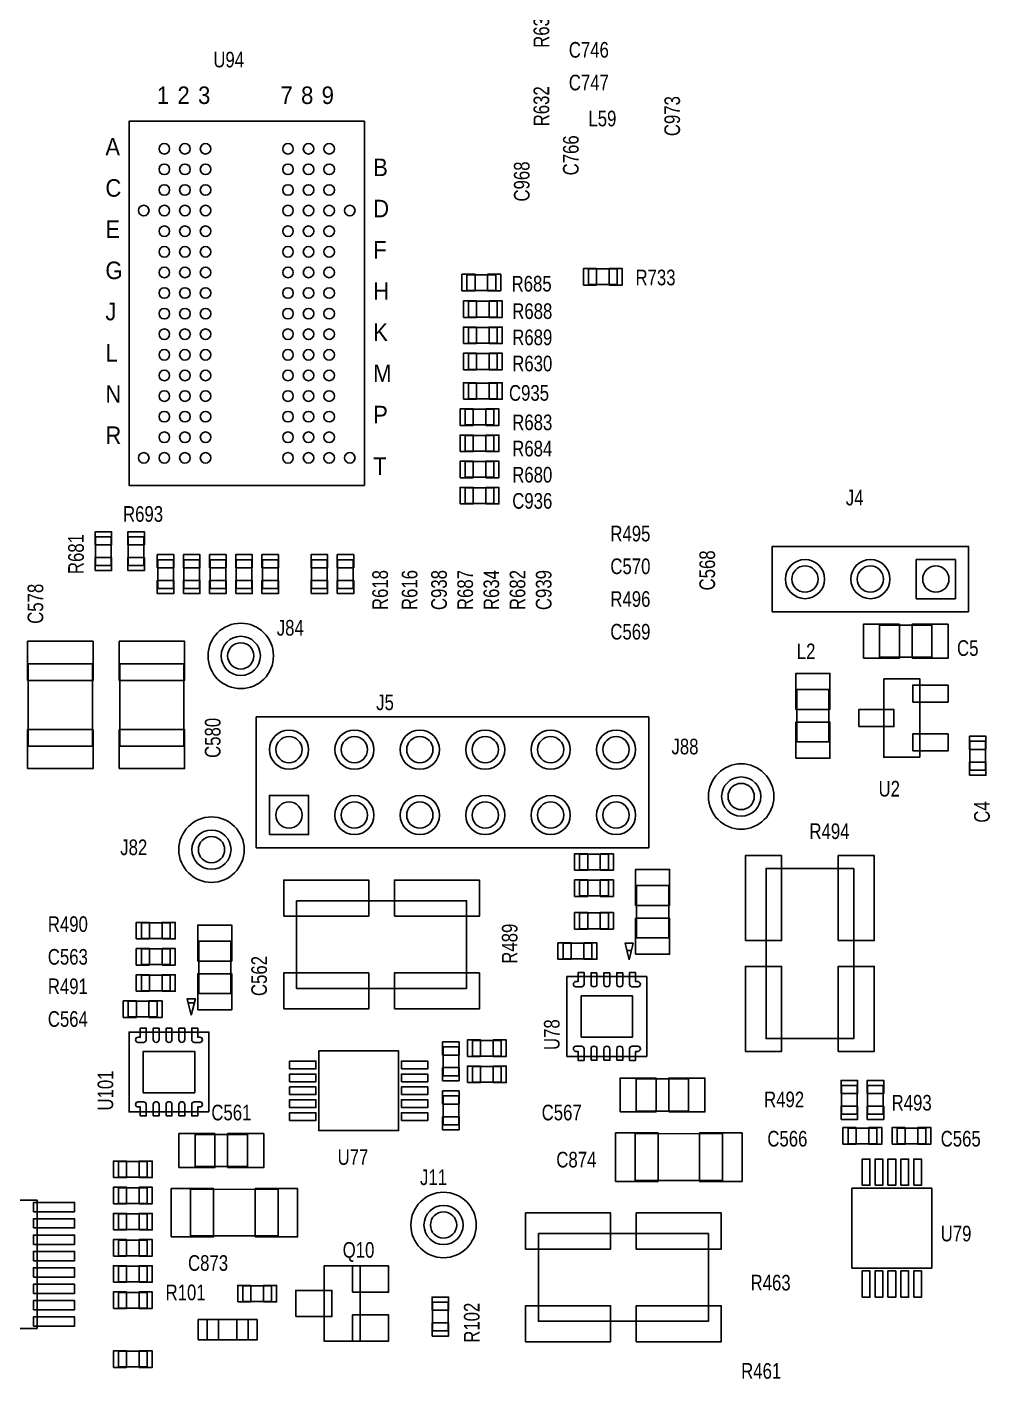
# Model space of a CAD drawing. Extents: x -13164 to 30582, y -10288 to 18382.
# Drawn here: x -2535 to -327, y 1319 to 4419 of the extents above; entities that cross this region are included whole.
import ezdxf
from ezdxf.enums import TextEntityAlignment as Align

# ---------------------------------------------------------------- set-up
doc = ezdxf.new("R2010")
doc.units = 0
doc.layers.add('DF_ASSEMBLY_NOTES', color=2, linetype='CONTINUOUS')

# ---------------------------------------------------------------- blocks, each defined once
blk = doc.blocks.new('FIGURE_SQUARE')
blk.add_lwpolyline([(-0.5, -0.5), (-0.5, 0.5), (0.5, 0.5), (0.5, -0.5)], close=True)
blk = doc.blocks.new('FIGURE_CIRCLE')
blk.add_circle((0, 0), 0.5)

msp = doc.modelspace()

# ---------------------------------------------------------------- linework, layer by layer
at = {"layer": 'DF_ASSEMBLY_NOTES'}
for points in [[(-1761.3435, 3368.1557), (-1761.3435, 4203.2057), (-2301.1065, 4203.2057), (-2301.1065, 3368.1557), (-1761.3435, 3368.1557)], [(-1460.28, 3851.2742), (-1526.28, 3851.2742), (-1526.28, 3815.2742), (-1460.28, 3815.2742), (-1460.28, 3851.2742)], [(-1181.7765, 3864.5012), (-1247.7765, 3864.5012), (-1247.7765, 3828.5012), (-1181.7765, 3828.5012), (-1181.7765, 3864.5012)], [(-1456.92, 3790.2692), (-1522.92, 3790.2692), (-1522.92, 3754.2692), (-1456.92, 3754.2692), (-1456.92, 3790.2692)], [(-1456.92, 3730.2692), (-1522.92, 3730.2692), (-1522.92, 3694.2692), (-1456.92, 3694.2692), (-1456.92, 3730.2692)], [(-1456.92, 3670.2662), (-1522.92, 3670.2662), (-1522.92, 3634.2662), (-1456.92, 3634.2662), (-1456.92, 3670.2662)], [(-1456.92, 3602.7692), (-1522.92, 3602.7692), (-1522.92, 3566.7692), (-1456.92, 3566.7692), (-1456.92, 3602.7692)], [(-1464.42, 3542.7692), (-1530.42, 3542.7692), (-1530.42, 3506.7692), (-1464.42, 3506.7692), (-1464.42, 3542.7692)], [(-1464.42, 3482.7692), (-1530.42, 3482.7692), (-1530.42, 3446.7692), (-1464.42, 3446.7692), (-1464.42, 3482.7692)], [(-1464.42, 3422.7692), (-1530.42, 3422.7692), (-1530.42, 3386.7692), (-1464.42, 3386.7692), (-1464.42, 3422.7692)], [(-1464.42, 3362.7692), (-1530.42, 3362.7692), (-1530.42, 3326.7692), (-1464.42, 3326.7692), (-1464.42, 3362.7692)], [(-2341.92, 3184.2692), (-2341.92, 3250.2692), (-2377.92, 3250.2692), (-2377.92, 3184.2692), (-2341.92, 3184.2692)], [(-2302.92, 3250.2692), (-2302.92, 3184.2692), (-2266.92, 3184.2692), (-2266.92, 3250.2692), (-2302.92, 3250.2692)], [(-376.05, 3078.3332), (-826.05, 3078.3332), (-826.05, 3228.3332), (-376.05, 3228.3332), (-376.05, 3078.3332)], [(-2199.42, 3131.7692), (-2199.42, 3197.7692), (-2235.42, 3197.7692), (-2235.42, 3131.7692), (-2199.42, 3131.7692)], [(-2139.417, 3131.7692), (-2139.417, 3197.7692), (-2175.417, 3197.7692), (-2175.417, 3131.7692), (-2139.417, 3131.7692)], [(-2079.423, 3131.7692), (-2079.423, 3197.7692), (-2115.423, 3197.7692), (-2115.423, 3131.7692), (-2079.423, 3131.7692)], [(-2019.423, 3131.7692), (-2019.423, 3197.7692), (-2055.423, 3197.7692), (-2055.423, 3131.7692), (-2019.423, 3131.7692)], [(-1959.42, 3131.7692), (-1959.42, 3197.7692), (-1995.42, 3197.7692), (-1995.42, 3131.7692), (-1959.42, 3131.7692)], [(-1846.923, 3131.7692), (-1846.923, 3197.7692), (-1882.923, 3197.7692), (-1882.923, 3131.7692), (-1846.923, 3131.7692)], [(-1786.92, 3131.7692), (-1786.92, 3197.7692), (-1822.92, 3197.7692), (-1822.92, 3131.7692), (-1786.92, 3131.7692)], [(-460.05, 2974.0832), (-580.05, 2974.0832), (-580.05, 3047.5832), (-460.05, 3047.5832), (-460.05, 2974.0832)], [(-2532.1395, 2959.2887), (-2385.1395, 2959.2887), (-2385.1395, 2770.2887), (-2532.1395, 2770.2887), (-2532.1395, 2959.2887)], [(-2322.1395, 2959.2887), (-2175.1395, 2959.2887), (-2175.1395, 2770.2887), (-2322.1395, 2770.2887), (-2322.1395, 2959.2887)], [(-570.42, 2924.7692), (-570.42, 2744.7692), (-487.92, 2744.7692), (-487.92, 2924.7692), (-570.42, 2924.7692)], [(-696.285, 2899.8482), (-696.285, 2779.8482), (-769.785, 2779.8482), (-769.785, 2899.8482), (-696.285, 2899.8482)], [(-2009.3175, 2837.2817), (-1109.3175, 2837.2817), (-1109.3175, 2537.2817), (-2009.3175, 2537.2817), (-2009.3175, 2837.2817)], [(-373.05, 2781.3332), (-373.05, 2715.3332), (-337.05, 2715.3332), (-337.05, 2781.3332), (-373.05, 2781.3332)], [(-1201.92, 2522.7692), (-1267.92, 2522.7692), (-1267.92, 2486.7692), (-1201.92, 2486.7692), (-1201.92, 2522.7692)], [(-639.42, 2489.7692), (-639.42, 2099.7692), (-840.42, 2099.7692), (-840.42, 2489.7692), (-639.42, 2489.7692)], [(-1201.92, 2462.7692), (-1267.92, 2462.7692), (-1267.92, 2426.7692), (-1201.92, 2426.7692), (-1201.92, 2462.7692)], [(-1137.15, 2330.3792), (-1137.15, 2450.3792), (-1063.65, 2450.3792), (-1063.65, 2330.3792), (-1137.15, 2330.3792)], [(-1917.075, 2415.9392), (-1527.075, 2415.9392), (-1527.075, 2214.9392), (-1917.075, 2214.9392), (-1917.075, 2415.9392)], [(-1201.92, 2387.7692), (-1267.92, 2387.7692), (-1267.92, 2351.7692), (-1201.92, 2351.7692), (-1201.92, 2387.7692)], [(-2206.92, 2365.2692), (-2272.92, 2365.2692), (-2272.92, 2329.2692), (-2206.92, 2329.2692), (-2206.92, 2365.2692)], [(-2206.92, 2305.2692), (-2272.92, 2305.2692), (-2272.92, 2269.2692), (-2206.92, 2269.2692), (-2206.92, 2305.2692)], [(-2141.325, 2202.9392), (-2141.325, 2322.9392), (-2067.825, 2322.9392), (-2067.825, 2202.9392), (-2141.325, 2202.9392)], [(-1239.9, 2318.3792), (-1305.9, 2318.3792), (-1305.9, 2282.3792), (-1239.9, 2282.3792), (-1239.9, 2318.3792)], [(-1154.3115, 2280.6842), (-1144.9215, 2318.1842), (-1163.6835, 2318.1842), (-1154.3115, 2280.6842)], [(-1159.5141, 2301.5012), (-1149.099, 2301.5012)], [(-2206.92, 2245.2692), (-2272.92, 2245.2692), (-2272.92, 2209.2692), (-2206.92, 2209.2692), (-2206.92, 2245.2692)], [(-1113.87, 2058.8492), (-1113.87, 2241.9092), (-1296.93, 2241.9092), (-1296.93, 2058.8492), (-1113.87, 2058.8492)], [(-1257.6615, 2224.4927), (-1257.6615, 2251.0742), (-1271.25, 2251.0742), (-1271.25, 2230.4042), (-1276.257, 2230.4042)], [(-1228.125, 2250.7727), (-1241.718, 2250.7727), (-1241.718, 2225.0777)], [(-1228.125, 2225.0777), (-1228.125, 2250.7727)], [(-1198.6035, 2250.7727), (-1212.1965, 2250.7727), (-1212.1965, 2225.0777)], [(-1198.6035, 2225.0777), (-1198.6035, 2250.7727)], [(-1169.082, 2250.7727), (-1182.675, 2250.7727), (-1182.675, 2225.0777)], [(-1169.082, 2225.0777), (-1169.082, 2250.7727)], [(-1153.1385, 2224.4927), (-1153.1385, 2251.0742), (-1139.55, 2251.0742), (-1139.55, 2230.4042), (-1134.543, 2230.4042)], [(-1276.257, 2218.5812), (-1263.573, 2218.5812)], [(-1134.543, 2218.5812), (-1147.227, 2218.5812)], [(-2236.92, 2185.2692), (-2302.92, 2185.2692), (-2302.92, 2149.2692), (-2236.92, 2149.2692), (-2236.92, 2185.2692)], [(-2158.4865, 2153.2442), (-2149.0965, 2190.7442), (-2167.8585, 2190.7442), (-2158.4865, 2153.2442)], [(-2165.5485, 2181.5012), (-2151.411, 2181.5012)], [(-2118.045, 1931.4092), (-2118.045, 2114.4692), (-2301.105, 2114.4692), (-2301.105, 1931.4092), (-2118.045, 1931.4092)], [(-2261.8365, 2097.0527), (-2261.8365, 2123.6342), (-2275.425, 2123.6342), (-2275.425, 2102.9642), (-2280.432, 2102.9642)], [(-2232.3, 2123.3327), (-2245.893, 2123.3327), (-2245.893, 2097.6377)], [(-2232.3, 2097.6377), (-2232.3, 2123.3327)], [(-2202.7785, 2123.3327), (-2216.3715, 2123.3327), (-2216.3715, 2097.6377)], [(-2202.7785, 2097.6377), (-2202.7785, 2123.3327)], [(-2173.257, 2123.3327), (-2186.85, 2123.3327), (-2186.85, 2097.6377)], [(-2173.257, 2097.6377), (-2173.257, 2123.3327)], [(-2157.3135, 2097.0527), (-2157.3135, 2123.6342), (-2143.725, 2123.6342), (-2143.725, 2102.9642), (-2138.718, 2102.9642)], [(-2280.432, 2091.1412), (-2267.748, 2091.1412)], [(-2138.718, 2091.1412), (-2151.402, 2091.1412)], [(-1545.09, 2014.6142), (-1545.09, 2080.6142), (-1581.09, 2080.6142), (-1581.09, 2014.6142), (-1545.09, 2014.6142)], [(-1513.59, 2059.6142), (-1447.59, 2059.6142), (-1447.59, 2095.6142), (-1513.59, 2095.6142), (-1513.59, 2059.6142)], [(-1276.257, 2082.1772), (-1263.573, 2082.1772)], [(-1134.543, 2082.1772), (-1147.227, 2082.1772)], [(-1866.09, 2071.5962), (-1683.09, 2071.5962), (-1683.09, 1888.5962), (-1866.09, 1888.5962), (-1866.09, 2071.5962)], [(-1257.6615, 2076.2657), (-1257.6615, 2049.6842), (-1271.25, 2049.6842), (-1271.25, 2070.3542), (-1276.257, 2070.3542)], [(-1241.718, 2075.6807), (-1241.718, 2049.9857)], [(-1241.718, 2049.9857), (-1228.125, 2049.9857), (-1228.125, 2075.6807)], [(-1212.1965, 2075.6807), (-1212.1965, 2049.9857)], [(-1212.1965, 2049.9857), (-1198.6035, 2049.9857), (-1198.6035, 2075.6807)], [(-1182.675, 2075.6807), (-1182.675, 2049.9857)], [(-1182.675, 2049.9857), (-1169.082, 2049.9857), (-1169.082, 2075.6807)], [(-1153.1385, 2076.2657), (-1153.1385, 2049.6842), (-1139.55, 2049.6842), (-1139.55, 2070.3542), (-1134.543, 2070.3542)], [(-1513.59, 1999.6142), (-1447.59, 1999.6142), (-1447.59, 2035.6142), (-1513.59, 2035.6142), (-1513.59, 1999.6142)], [(-1137.9, 2007.1292), (-1017.9, 2007.1292), (-1017.9, 1933.6292), (-1137.9, 1933.6292), (-1137.9, 2007.1292)], [(-631.44, 1926.1592), (-631.44, 1992.1592), (-667.44, 1992.1592), (-667.44, 1926.1592), (-631.44, 1926.1592)], [(-571.44, 1926.1592), (-571.44, 1992.1592), (-607.44, 1992.1592), (-607.44, 1926.1592), (-571.44, 1926.1592)], [(-2280.432, 1954.7372), (-2267.748, 1954.7372)], [(-2138.718, 1954.7372), (-2151.402, 1954.7372)], [(-1545.09, 1902.1142), (-1545.09, 1968.1142), (-1581.09, 1968.1142), (-1581.09, 1902.1142), (-1545.09, 1902.1142)], [(-2261.8365, 1948.8257), (-2261.8365, 1922.2442), (-2275.425, 1922.2442), (-2275.425, 1942.9142), (-2280.432, 1942.9142)], [(-2245.893, 1948.2407), (-2245.893, 1922.5457)], [(-2245.893, 1922.5457), (-2232.3, 1922.5457), (-2232.3, 1948.2407)], [(-2216.3715, 1948.2407), (-2216.3715, 1922.5457)], [(-2216.3715, 1922.5457), (-2202.7785, 1922.5457), (-2202.7785, 1948.2407)], [(-2186.85, 1948.2407), (-2186.85, 1922.5457)], [(-2186.85, 1922.5457), (-2173.257, 1922.5457), (-2173.257, 1948.2407)], [(-2157.3135, 1948.8257), (-2157.3135, 1922.2442), (-2143.725, 1922.2442), (-2143.725, 1942.9142), (-2138.718, 1942.9142)], [(-586.44, 1894.6592), (-652.44, 1894.6592), (-652.44, 1858.6592), (-586.44, 1858.6592), (-586.44, 1894.6592)], [(-473.94, 1894.6592), (-539.94, 1894.6592), (-539.94, 1858.6592), (-473.94, 1858.6592), (-473.94, 1894.6592)], [(-2149.575, 1879.6892), (-2029.575, 1879.6892), (-2029.575, 1806.1892), (-2149.575, 1806.1892), (-2149.575, 1879.6892)], [(-1140.897, 1881.8792), (-939.897, 1881.1292), (-939.897, 1774.6292), (-1140.897, 1774.6292), (-1140.897, 1881.1292)], [(-2259.4185, 1817.7677), (-2325.4185, 1817.7677), (-2325.4185, 1781.7677), (-2259.4185, 1781.7677), (-2259.4185, 1817.7677)], [(-2325.42, 1721.7692), (-2259.42, 1721.7692), (-2259.42, 1757.7692), (-2325.42, 1757.7692), (-2325.42, 1721.7692)], [(-2160.072, 1754.4392), (-1959.072, 1753.6892), (-1959.072, 1647.1892), (-2160.072, 1647.1892), (-2160.072, 1753.6892)], [(-643.422, 1573.6592), (-643.422, 1756.6592), (-460.422, 1756.6592), (-460.422, 1573.6592), (-643.422, 1573.6592)], [(-2747.7285, 1435.2227), (-2512.11, 1435.2227), (-2512.11, 1729.3112), (-2747.7285, 1729.3112), (-2747.7285, 1435.2227)], [(-2259.42, 1697.7707), (-2325.42, 1697.7707), (-2325.42, 1661.7707), (-2259.42, 1661.7707), (-2259.42, 1697.7707)], [(-1362.42, 1652.7692), (-972.42, 1652.7692), (-972.42, 1451.7692), (-1362.42, 1451.7692), (-1362.42, 1652.7692)], [(-2325.42, 1601.7677), (-2259.42, 1601.7677), (-2259.42, 1637.7677), (-2325.42, 1637.7677), (-2325.42, 1601.7677)], [(-2259.42, 1577.7662), (-2325.42, 1577.7662), (-2325.42, 1541.7662), (-2259.42, 1541.7662), (-2259.42, 1577.7662)], [(-1771.0815, 1406.0492), (-1853.7585, 1406.0492), (-1853.7585, 1578.4907), (-1771.0815, 1578.4907), (-1771.0815, 1406.0492)], [(-2040.42, 1496.7692), (-1974.42, 1496.7692), (-1974.42, 1532.7692), (-2040.42, 1532.7692), (-2040.42, 1496.7692)], [(-2325.42, 1481.7722), (-2259.42, 1481.7722), (-2259.42, 1517.7722), (-2325.42, 1517.7722), (-2325.42, 1481.7722)], [(-1605.42, 1495.2692), (-1605.42, 1429.2692), (-1569.42, 1429.2692), (-1569.42, 1495.2692), (-1605.42, 1495.2692)], [(-2027.67, 1455.5192), (-2027.67, 1409.0192), (-2122.17, 1409.0192), (-2122.17, 1455.5192), (-2027.67, 1455.5192)], [(-2259.42, 1382.7692), (-2325.42, 1382.7692), (-2325.42, 1346.7692), (-2259.42, 1346.7692), (-2259.42, 1382.7692)]]:
    msp.add_lwpolyline(points, dxfattribs=at)
for points in [[(-1969.92, 2977.2677, 1), (-2119.92, 2977.2677, 1), (-1969.92, 2977.2677)], [(-822.42, 2654.7692, 1), (-972.42, 2654.7692, 1), (-822.42, 2654.7692)], [(-2037.075, 2532.9377, 1), (-2187.075, 2532.9377, 1), (-2037.075, 2532.9377)], [(-1282.1686, 2224.4926, 0.4147), (-1276.2571, 2218.5811)], [(-1276.257, 2230.4042, 0.414719), (-1282.1685, 2224.4927)], [(-1263.573, 2218.5811, 0.414521), (-1257.6615, 2224.4926)], [(-1241.718, 2225.0777, 0.414278), (-1234.9215, 2218.2797)], [(-1234.9215, 2218.2797, 0.414278), (-1228.125, 2225.0777)], [(-1212.1965, 2225.0777, 0.414278), (-1205.4, 2218.2797)], [(-1205.4, 2218.2797, 0.414278), (-1198.6035, 2225.0777)], [(-1182.675, 2225.0777, 0.414278), (-1175.8785, 2218.2797)], [(-1175.8785, 2218.2797, 0.414278), (-1169.082, 2225.0777)], [(-1153.1386, 2224.4927, 0.414526), (-1147.2271, 2218.5811)], [(-1128.6315, 2224.4927, 0.414719), (-1134.543, 2230.4042)], [(-1134.543, 2218.5811, 0.4147), (-1128.6315, 2224.4926)], [(-2286.3436, 2097.0526, 0.4147), (-2280.4321, 2091.1411)], [(-2280.432, 2102.9642, 0.414719), (-2286.3435, 2097.0527)], [(-2267.748, 2091.1411, 0.414521), (-2261.8365, 2097.0526)], [(-2245.893, 2097.6377, 0.414278), (-2239.0965, 2090.8397)], [(-2239.0965, 2090.8397, 0.414278), (-2232.3, 2097.6377)], [(-2216.3715, 2097.6377, 0.414278), (-2209.575, 2090.8397)], [(-2209.575, 2090.8397, 0.414278), (-2202.7785, 2097.6377)], [(-2186.85, 2097.6377, 0.414278), (-2180.0535, 2090.8397)], [(-2180.0535, 2090.8397, 0.414278), (-2173.257, 2097.6377)], [(-2157.3136, 2097.0527, 0.414526), (-2151.4021, 2091.1411)], [(-2132.8065, 2097.0527, 0.414719), (-2138.718, 2102.9642)], [(-2138.718, 2091.1411, 0.4147), (-2132.8065, 2097.0526)], [(-1276.257, 2082.1772, 0.41471), (-1282.1686, 2076.2656)], [(-1257.6615, 2076.2656, 0.414526), (-1263.573, 2082.1772)], [(-1234.9215, 2082.4787, 0.414278), (-1241.718, 2075.6807)], [(-1228.125, 2075.6807, 0.414278), (-1234.9215, 2082.4787)], [(-1205.4, 2082.4787, 0.414278), (-1212.1965, 2075.6807)], [(-1198.6035, 2075.6807, 0.414278), (-1205.4, 2082.4787)], [(-1175.8785, 2082.4787, 0.414278), (-1182.675, 2075.6807)], [(-1169.082, 2075.6807, 0.414278), (-1175.8785, 2082.4787)], [(-1147.227, 2082.1772, 0.414531), (-1153.1386, 2076.2656)], [(-1128.6315, 2076.2656, 0.414705), (-1134.543, 2082.1772)], [(-1282.1685, 2076.2657, 0.414719), (-1276.257, 2070.3542)], [(-1134.543, 2070.3542, 0.414719), (-1128.6315, 2076.2657)], [(-2280.432, 1954.7372, 0.41471), (-2286.3436, 1948.8256)], [(-2261.8365, 1948.8256, 0.414526), (-2267.748, 1954.7372)], [(-2239.0965, 1955.0387, 0.414278), (-2245.893, 1948.2407)], [(-2232.3, 1948.2407, 0.414278), (-2239.0965, 1955.0387)], [(-2209.575, 1955.0387, 0.414278), (-2216.3715, 1948.2407)], [(-2202.7785, 1948.2407, 0.414278), (-2209.575, 1955.0387)], [(-2180.0535, 1955.0387, 0.414278), (-2186.85, 1948.2407)], [(-2173.257, 1948.2407, 0.414278), (-2180.0535, 1955.0387)], [(-2151.402, 1954.7372, 0.414531), (-2157.3136, 1948.8256)], [(-2132.8065, 1948.8256, 0.414705), (-2138.718, 1954.7372)], [(-2286.3435, 1948.8257, 0.414719), (-2280.432, 1942.9142)], [(-2138.718, 1942.9142, 0.414719), (-2132.8065, 1948.8257)], [(-1504.92, 1672.2692, 1), (-1654.92, 1672.2692, 1), (-1504.92, 1672.2692)]]:
    msp.add_lwpolyline(points, format="xyb", dxfattribs=at)

# ---------------------------------------------------------------- block references
for name, p, xscale, yscale in [('FIGURE_CIRCLE', (-2220.207, 4140.0407), 24.213, 24.213), ('FIGURE_CIRCLE', (-2172.957, 4140.0407), 24.213, 24.213), ('FIGURE_CIRCLE', (-2125.707, 4140.0407), 24.213, 24.213), ('FIGURE_CIRCLE', (-1936.707, 4140.0407), 24.213, 24.213), ('FIGURE_CIRCLE', (-1889.457, 4140.0407), 24.213, 24.213), ('FIGURE_CIRCLE', (-1842.207, 4140.0407), 24.213, 24.213), ('FIGURE_CIRCLE', (-2220.207, 4092.7907), 24.213, 24.213), ('FIGURE_CIRCLE', (-2172.957, 4092.7907), 24.213, 24.213), ('FIGURE_CIRCLE', (-2125.707, 4092.7907), 24.213, 24.213), ('FIGURE_CIRCLE', (-1936.707, 4092.7907), 24.213, 24.213), ('FIGURE_CIRCLE', (-1889.457, 4092.7907), 24.213, 24.213), ('FIGURE_CIRCLE', (-1842.207, 4092.7907), 24.213, 24.213), ('FIGURE_CIRCLE', (-2220.207, 4045.5407), 24.213, 24.213), ('FIGURE_CIRCLE', (-2172.957, 4045.5407), 24.213, 24.213), ('FIGURE_CIRCLE', (-2125.707, 4045.5407), 24.213, 24.213), ('FIGURE_CIRCLE', (-1936.707, 4045.5407), 24.213, 24.213), ('FIGURE_CIRCLE', (-1889.457, 4045.5407), 24.213, 24.213), ('FIGURE_CIRCLE', (-1842.207, 4045.5407), 24.213, 24.213), ('FIGURE_CIRCLE', (-2267.457, 3998.2907), 24.213, 24.213), ('FIGURE_CIRCLE', (-2220.207, 3998.2907), 24.213, 24.213), ('FIGURE_CIRCLE', (-2172.957, 3998.2907), 24.213, 24.213), ('FIGURE_CIRCLE', (-2125.707, 3998.2907), 24.213, 24.213), ('FIGURE_CIRCLE', (-1936.707, 3998.2907), 24.213, 24.213), ('FIGURE_CIRCLE', (-1889.457, 3998.2907), 24.213, 24.213), ('FIGURE_CIRCLE', (-1842.207, 3998.2907), 24.213, 24.213), ('FIGURE_CIRCLE', (-1794.957, 3998.2907), 24.213, 24.213), ('FIGURE_CIRCLE', (-2220.207, 3951.0407), 24.213, 24.213), ('FIGURE_CIRCLE', (-2172.957, 3951.0407), 24.213, 24.213), ('FIGURE_CIRCLE', (-2125.707, 3951.0407), 24.213, 24.213), ('FIGURE_CIRCLE', (-1936.707, 3951.0407), 24.213, 24.213), ('FIGURE_CIRCLE', (-1889.457, 3951.0407), 24.213, 24.213), ('FIGURE_CIRCLE', (-1842.207, 3951.0407), 24.213, 24.213), ('FIGURE_CIRCLE', (-2220.207, 3903.7907), 24.213, 24.213), ('FIGURE_CIRCLE', (-2172.957, 3903.7907), 24.213, 24.213), ('FIGURE_CIRCLE', (-2125.707, 3903.7907), 24.213, 24.213), ('FIGURE_CIRCLE', (-1936.707, 3903.7907), 24.213, 24.213), ('FIGURE_CIRCLE', (-1889.457, 3903.7907), 24.213, 24.213), ('FIGURE_CIRCLE', (-1842.207, 3903.7907), 24.213, 24.213), ('FIGURE_CIRCLE', (-2220.207, 3856.5407), 24.213, 24.213), ('FIGURE_CIRCLE', (-2172.957, 3856.5407), 24.213, 24.213), ('FIGURE_CIRCLE', (-2125.707, 3856.5407), 24.213, 24.213), ('FIGURE_CIRCLE', (-1936.707, 3856.5407), 24.213, 24.213), ('FIGURE_CIRCLE', (-1889.457, 3856.5407), 24.213, 24.213), ('FIGURE_CIRCLE', (-1842.207, 3856.5407), 24.213, 24.213), ('FIGURE_SQUARE', (-1522.8135, 3833.2742), 30.1185, 37.8015), ('FIGURE_SQUARE', (-1463.7465, 3833.2742), 30.1185, 37.8015), ('FIGURE_SQUARE', (-1244.31, 3846.5012), 30.1185, 37.8015), ('FIGURE_SQUARE', (-1185.243, 3846.5012), 30.1185, 37.8015), ('FIGURE_CIRCLE', (-2220.207, 3809.2907), 24.213, 24.213), ('FIGURE_CIRCLE', (-2172.957, 3809.2907), 24.213, 24.213), ('FIGURE_CIRCLE', (-2125.707, 3809.2907), 24.213, 24.213), ('FIGURE_CIRCLE', (-1936.707, 3809.2907), 24.213, 24.213), ('FIGURE_CIRCLE', (-1889.457, 3809.2907), 24.213, 24.213), ('FIGURE_CIRCLE', (-1842.207, 3809.2907), 24.213, 24.213), ('FIGURE_SQUARE', (-1519.4535, 3772.2692), 30.1185, 37.8015), ('FIGURE_SQUARE', (-1460.3865, 3772.2692), 30.1185, 37.8015), ('FIGURE_CIRCLE', (-2220.207, 3762.0407), 24.213, 24.213), ('FIGURE_CIRCLE', (-2172.957, 3762.0407), 24.213, 24.213), ('FIGURE_CIRCLE', (-2125.707, 3762.0407), 24.213, 24.213), ('FIGURE_CIRCLE', (-1936.707, 3762.0407), 24.213, 24.213), ('FIGURE_CIRCLE', (-1889.457, 3762.0407), 24.213, 24.213), ('FIGURE_CIRCLE', (-1842.207, 3762.0407), 24.213, 24.213), ('FIGURE_CIRCLE', (-2220.207, 3714.7907), 24.213, 24.213), ('FIGURE_CIRCLE', (-2172.957, 3714.7907), 24.213, 24.213), ('FIGURE_CIRCLE', (-2125.707, 3714.7907), 24.213, 24.213), ('FIGURE_CIRCLE', (-1936.707, 3714.7907), 24.213, 24.213), ('FIGURE_CIRCLE', (-1889.457, 3714.7907), 24.213, 24.213), ('FIGURE_CIRCLE', (-1842.207, 3714.7907), 24.213, 24.213), ('FIGURE_SQUARE', (-1519.4535, 3712.2692), 30.1185, 37.8015), ('FIGURE_SQUARE', (-1460.3865, 3712.2692), 30.1185, 37.8015), ('FIGURE_CIRCLE', (-2220.207, 3667.5407), 24.213, 24.213), ('FIGURE_CIRCLE', (-2172.957, 3667.5407), 24.213, 24.213), ('FIGURE_CIRCLE', (-2125.707, 3667.5407), 24.213, 24.213), ('FIGURE_CIRCLE', (-1936.707, 3667.5407), 24.213, 24.213), ('FIGURE_CIRCLE', (-1889.457, 3667.5407), 24.213, 24.213), ('FIGURE_CIRCLE', (-1842.207, 3667.5407), 24.213, 24.213), ('FIGURE_SQUARE', (-1519.4535, 3652.2662), 30.1185, 37.8015), ('FIGURE_SQUARE', (-1460.3865, 3652.2662), 30.1185, 37.8015), ('FIGURE_CIRCLE', (-2220.207, 3620.2907), 24.213, 24.213), ('FIGURE_CIRCLE', (-2172.957, 3620.2907), 24.213, 24.213), ('FIGURE_CIRCLE', (-2125.707, 3620.2907), 24.213, 24.213), ('FIGURE_CIRCLE', (-1936.707, 3620.2907), 24.213, 24.213), ('FIGURE_CIRCLE', (-1889.457, 3620.2907), 24.213, 24.213), ('FIGURE_CIRCLE', (-1842.207, 3620.2907), 24.213, 24.213), ('FIGURE_SQUARE', (-1519.4535, 3584.7692), 30.1185, 37.8015), ('FIGURE_SQUARE', (-1460.3865, 3584.7692), 30.1185, 37.8015), ('FIGURE_CIRCLE', (-2220.207, 3573.0407), 24.213, 24.213), ('FIGURE_CIRCLE', (-2172.957, 3573.0407), 24.213, 24.213), ('FIGURE_CIRCLE', (-2125.707, 3573.0407), 24.213, 24.213), ('FIGURE_CIRCLE', (-1936.707, 3573.0407), 24.213, 24.213), ('FIGURE_CIRCLE', (-1889.457, 3573.0407), 24.213, 24.213), ('FIGURE_CIRCLE', (-1842.207, 3573.0407), 24.213, 24.213), ('FIGURE_CIRCLE', (-2220.207, 3525.7907), 24.213, 24.213), ('FIGURE_CIRCLE', (-2172.957, 3525.7907), 24.213, 24.213), ('FIGURE_CIRCLE', (-2125.707, 3525.7907), 24.213, 24.213), ('FIGURE_CIRCLE', (-1936.707, 3525.7907), 24.213, 24.213), ('FIGURE_CIRCLE', (-1889.457, 3525.7907), 24.213, 24.213), ('FIGURE_CIRCLE', (-1842.207, 3525.7907), 24.213, 24.213), ('FIGURE_SQUARE', (-1526.9535, 3524.7692), 30.1185, 37.8015), ('FIGURE_SQUARE', (-1467.8865, 3524.7692), 30.1185, 37.8015), ('FIGURE_CIRCLE', (-2220.207, 3478.5407), 24.213, 24.213), ('FIGURE_CIRCLE', (-2172.957, 3478.5407), 24.213, 24.213), ('FIGURE_CIRCLE', (-2125.707, 3478.5407), 24.213, 24.213), ('FIGURE_CIRCLE', (-1936.707, 3478.5407), 24.213, 24.213), ('FIGURE_CIRCLE', (-1889.457, 3478.5407), 24.213, 24.213), ('FIGURE_CIRCLE', (-1842.207, 3478.5407), 24.213, 24.213), ('FIGURE_SQUARE', (-1526.9535, 3464.7692), 30.1185, 37.8015), ('FIGURE_SQUARE', (-1467.8865, 3464.7692), 30.1185, 37.8015), ('FIGURE_CIRCLE', (-2267.457, 3431.2907), 24.213, 24.213), ('FIGURE_CIRCLE', (-2220.207, 3431.2907), 24.213, 24.213), ('FIGURE_CIRCLE', (-2172.957, 3431.2907), 24.213, 24.213), ('FIGURE_CIRCLE', (-2125.707, 3431.2907), 24.213, 24.213), ('FIGURE_CIRCLE', (-1936.707, 3431.2907), 24.213, 24.213), ('FIGURE_CIRCLE', (-1889.457, 3431.2907), 24.213, 24.213), ('FIGURE_CIRCLE', (-1842.207, 3431.2907), 24.213, 24.213), ('FIGURE_CIRCLE', (-1795.005, 3431.3507), 24.213, 24.213), ('FIGURE_SQUARE', (-1526.9535, 3404.7692), 30.1185, 37.8015), ('FIGURE_SQUARE', (-1467.8865, 3404.7692), 30.1185, 37.8015), ('FIGURE_SQUARE', (-1526.9535, 3344.7692), 30.1185, 37.8015), ('FIGURE_SQUARE', (-1467.8865, 3344.7692), 30.1185, 37.8015), ('FIGURE_SQUARE', (-2359.92, 3246.8027), 37.8015, 30.1185), ('FIGURE_SQUARE', (-2284.92, 3246.8027), 37.8015, 30.1185), ('FIGURE_SQUARE', (-2359.92, 3187.7357), 37.8015, 30.1185), ('FIGURE_SQUARE', (-2284.92, 3187.7357), 37.8015, 30.1185), ('FIGURE_SQUARE', (-2217.42, 3194.3027), 37.8015, 30.1185), ('FIGURE_SQUARE', (-2157.417, 3194.3027), 37.8015, 30.1185), ('FIGURE_SQUARE', (-2097.423, 3194.3027), 37.8015, 30.1185), ('FIGURE_SQUARE', (-2037.423, 3194.3027), 37.8015, 30.1185), ('FIGURE_SQUARE', (-1977.42, 3194.3027), 37.8015, 30.1185), ('FIGURE_SQUARE', (-1864.923, 3194.3027), 37.8015, 30.1185), ('FIGURE_SQUARE', (-1804.92, 3194.3027), 37.8015, 30.1185), ('FIGURE_CIRCLE', (-751.05, 3153.3332), 89.7585, 89.7585), ('FIGURE_CIRCLE', (-601.05, 3153.3332), 89.7585, 89.7585), ('FIGURE_SQUARE', (-451.05, 3153.3332), 89.7585, 89.7585), ('FIGURE_CIRCLE', (-751.05, 3153.3332), 60.2415, 60.2415), ('FIGURE_CIRCLE', (-601.05, 3153.3332), 60.2415, 60.2415), ('FIGURE_CIRCLE', (-451.05, 3153.3332), 60.2415, 60.2415), ('FIGURE_SQUARE', (-2217.42, 3135.2357), 37.8015, 30.1185), ('FIGURE_SQUARE', (-2157.417, 3135.2357), 37.8015, 30.1185), ('FIGURE_SQUARE', (-2097.423, 3135.2357), 37.8015, 30.1185), ('FIGURE_SQUARE', (-2037.423, 3135.2357), 37.8015, 30.1185), ('FIGURE_SQUARE', (-1977.42, 3135.2357), 37.8015, 30.1185), ('FIGURE_SQUARE', (-1864.923, 3135.2357), 37.8015, 30.1185), ('FIGURE_SQUARE', (-1804.92, 3135.2357), 37.8015, 30.1185), ('FIGURE_SQUARE', (-575.928, 3010.8332), 82.677, 77.9535), ('FIGURE_SQUARE', (-464.172, 3010.8332), 82.677, 77.9535), ('FIGURE_SQUARE', (-2458.6395, 2966.0387), 150, 89.7585), ('FIGURE_SQUARE', (-2248.6395, 2966.0387), 150, 89.7585), ('FIGURE_CIRCLE', (-2044.92, 2977.2692), 89.7585, 89.7585), ('FIGURE_CIRCLE', (-2044.92, 2977.2692), 60.2415, 60.2415), ('FIGURE_SQUARE', (-733.035, 2895.7262), 77.9535, 82.677), ('FIGURE_SQUARE', (-463.4115, 2890.8722), 80.9115, 38.97), ('FIGURE_SQUARE', (-587.4285, 2834.7692), 80.9115, 38.97), ('FIGURE_SQUARE', (-733.035, 2783.9702), 77.9535, 82.677), ('FIGURE_SQUARE', (-2458.6395, 2763.5387), 150, 89.7585), ('FIGURE_SQUARE', (-2248.6395, 2763.5387), 150, 89.7585), ('FIGURE_CIRCLE', (-1934.3175, 2762.2817), 89.7585, 89.7585), ('FIGURE_CIRCLE', (-1934.3175, 2762.2817), 60.2415, 60.2415), ('FIGURE_CIRCLE', (-1784.3175, 2762.2817), 89.7585, 89.7585), ('FIGURE_CIRCLE', (-1784.3175, 2762.2817), 60.2415, 60.2415), ('FIGURE_CIRCLE', (-1634.3175, 2762.2817), 89.7585, 89.7585), ('FIGURE_CIRCLE', (-1634.3175, 2762.2817), 60.2415, 60.2415), ('FIGURE_CIRCLE', (-1484.3175, 2762.2817), 89.7585, 89.7585), ('FIGURE_CIRCLE', (-1484.3175, 2762.2817), 60.2415, 60.2415), ('FIGURE_CIRCLE', (-1334.3175, 2762.2817), 89.7585, 89.7585), ('FIGURE_CIRCLE', (-1334.3175, 2762.2817), 60.2415, 60.2415), ('FIGURE_CIRCLE', (-1184.3175, 2762.2817), 89.7585, 89.7585), ('FIGURE_CIRCLE', (-1184.3175, 2762.2817), 60.2415, 60.2415), ('FIGURE_SQUARE', (-463.4115, 2778.6662), 80.9115, 38.97), ('FIGURE_SQUARE', (-355.05, 2777.8667), 37.8015, 30.1185), ('FIGURE_SQUARE', (-355.05, 2718.7997), 37.8015, 30.1185), ('FIGURE_CIRCLE', (-897.42, 2654.7692), 89.7585, 89.7585), ('FIGURE_CIRCLE', (-897.42, 2654.7692), 60.2415, 60.2415), ('FIGURE_SQUARE', (-1934.3175, 2612.2817), 89.7585, 89.7585), ('FIGURE_CIRCLE', (-1934.3175, 2612.2817), 60.2415, 60.2415), ('FIGURE_CIRCLE', (-1784.3175, 2612.2817), 89.7585, 89.7585), ('FIGURE_CIRCLE', (-1784.3175, 2612.2817), 60.2415, 60.2415), ('FIGURE_CIRCLE', (-1634.3175, 2612.2817), 89.7585, 89.7585), ('FIGURE_CIRCLE', (-1634.3175, 2612.2817), 60.2415, 60.2415), ('FIGURE_CIRCLE', (-1484.3175, 2612.2817), 89.7585, 89.7585), ('FIGURE_CIRCLE', (-1484.3175, 2612.2817), 60.2415, 60.2415), ('FIGURE_CIRCLE', (-1334.3175, 2612.2817), 89.7585, 89.7585), ('FIGURE_CIRCLE', (-1334.3175, 2612.2817), 60.2415, 60.2415), ('FIGURE_CIRCLE', (-1184.3175, 2612.2817), 89.7585, 89.7585), ('FIGURE_CIRCLE', (-1184.3175, 2612.2817), 60.2415, 60.2415), ('FIGURE_CIRCLE', (-2112.075, 2532.9392), 89.7585, 89.7585), ('FIGURE_CIRCLE', (-2112.075, 2532.9392), 60.2415, 60.2415), ('FIGURE_SQUARE', (-1264.4535, 2504.7692), 30.1185, 37.8015), ('FIGURE_SQUARE', (-1205.3865, 2504.7692), 30.1185, 37.8015), ('FIGURE_SQUARE', (-846.225, 2421.7442), 82.677, 194.8815), ('FIGURE_SQUARE', (-633.615, 2421.7442), 82.677, 194.8815), ('FIGURE_SQUARE', (-1100.4, 2446.2572), 77.9535, 82.677), ('FIGURE_SQUARE', (-1849.05, 2421.7442), 194.8815, 82.677), ('FIGURE_SQUARE', (-1595.1, 2421.7442), 194.8815, 82.677), ('FIGURE_SQUARE', (-1264.4535, 2444.7692), 30.1185, 37.8015), ('FIGURE_SQUARE', (-1205.3865, 2444.7692), 30.1185, 37.8015), ('FIGURE_SQUARE', (-1264.4535, 2369.7692), 30.1185, 37.8015), ('FIGURE_SQUARE', (-1205.3865, 2369.7692), 30.1185, 37.8015), ('FIGURE_SQUARE', (-2269.4535, 2347.2692), 30.1185, 37.8015), ('FIGURE_SQUARE', (-2210.3865, 2347.2692), 30.1185, 37.8015), ('FIGURE_SQUARE', (-2104.575, 2318.8172), 77.9535, 82.677), ('FIGURE_SQUARE', (-1100.4, 2334.5012), 77.9535, 82.677), ('FIGURE_SQUARE', (-2269.4535, 2287.2692), 30.1185, 37.8015), ('FIGURE_SQUARE', (-2210.3865, 2287.2692), 30.1185, 37.8015), ('FIGURE_SQUARE', (-1302.4335, 2300.3792), 30.1185, 37.8015), ('FIGURE_SQUARE', (-1243.3665, 2300.3792), 30.1185, 37.8015), ('FIGURE_SQUARE', (-846.225, 2167.7942), 82.677, 194.8815), ('FIGURE_SQUARE', (-633.615, 2167.7942), 82.677, 194.8815), ('FIGURE_SQUARE', (-2269.4535, 2227.2692), 30.1185, 37.8015), ('FIGURE_SQUARE', (-2210.3865, 2227.2692), 30.1185, 37.8015), ('FIGURE_SQUARE', (-2104.575, 2207.0612), 77.9535, 82.677), ('FIGURE_SQUARE', (-1849.05, 2209.1342), 194.8815, 82.677), ('FIGURE_SQUARE', (-1595.1, 2209.1342), 194.8815, 82.677), ('FIGURE_SQUARE', (-2299.4535, 2167.2692), 30.1185, 37.8015), ('FIGURE_SQUARE', (-2240.3865, 2167.2692), 30.1185, 37.8015), ('FIGURE_SQUARE', (-1205.4, 2150.3792), 118.11, 94.482), ('FIGURE_SQUARE', (-1563.09, 2077.1477), 37.8015, 30.1185), ('FIGURE_SQUARE', (-1510.1235, 2077.6142), 30.1185, 37.8015), ('FIGURE_SQUARE', (-1451.0565, 2077.6142), 30.1185, 37.8015), ('FIGURE_SQUARE', (-2209.575, 2022.9392), 118.11, 94.482), ('FIGURE_SQUARE', (-1902.84, 2039.1992), 60.2415, 17.7165), ('FIGURE_SQUARE', (-1646.34, 2039.1992), 60.2415, 17.7165), ('FIGURE_SQUARE', (-1902.84, 2009.6477), 60.2415, 17.7165), ('FIGURE_SQUARE', (-1646.34, 2009.6477), 60.2415, 17.7165), ('FIGURE_SQUARE', (-1563.09, 2018.0807), 37.8015, 30.1185), ('FIGURE_SQUARE', (-1510.1235, 2017.6142), 30.1185, 37.8015), ('FIGURE_SQUARE', (-1451.0565, 2017.6142), 30.1185, 37.8015), ('FIGURE_SQUARE', (-1902.84, 1980.0962), 60.2415, 17.7165), ('FIGURE_SQUARE', (-1646.34, 1980.0962), 60.2415, 17.7165), ('FIGURE_SQUARE', (-1133.778, 1970.3792), 82.677, 77.9535), ('FIGURE_SQUARE', (-1022.022, 1970.3792), 82.677, 77.9535), ('FIGURE_SQUARE', (-649.44, 1988.6927), 37.8015, 30.1185), ('FIGURE_SQUARE', (-589.44, 1988.6927), 37.8015, 30.1185), ('FIGURE_SQUARE', (-1902.84, 1950.5447), 60.2415, 17.7165), ('FIGURE_SQUARE', (-1646.34, 1950.5447), 60.2415, 17.7165), ('FIGURE_SQUARE', (-1563.09, 1964.6477), 37.8015, 30.1185), ('FIGURE_SQUARE', (-1902.84, 1920.9932), 60.2415, 17.7165), ('FIGURE_SQUARE', (-1646.34, 1920.9932), 60.2415, 17.7165), ('FIGURE_SQUARE', (-649.44, 1929.6257), 37.8015, 30.1185), ('FIGURE_SQUARE', (-589.44, 1929.6257), 37.8015, 30.1185), ('FIGURE_SQUARE', (-1563.09, 1905.5807), 37.8015, 30.1185), ('FIGURE_SQUARE', (-648.9735, 1876.6592), 30.1185, 37.8015), ('FIGURE_SQUARE', (-589.9065, 1876.6592), 30.1185, 37.8015), ('FIGURE_SQUARE', (-536.4735, 1876.6592), 30.1185, 37.8015), ('FIGURE_SQUARE', (-477.4065, 1876.6592), 30.1185, 37.8015), ('FIGURE_SQUARE', (-2145.453, 1842.9392), 82.677, 77.9535), ('FIGURE_SQUARE', (-2033.697, 1842.9392), 82.677, 77.9535), ('FIGURE_SQUARE', (-1136.775, 1827.8792), 97.4415, 111.03), ('FIGURE_SQUARE', (-944.019, 1827.8792), 97.4415, 111.03), ('FIGURE_SQUARE', (-2321.952, 1799.7677), 30.1185, 37.8015), ('FIGURE_SQUARE', (-2262.885, 1799.7677), 30.1185, 37.8015), ('FIGURE_SQUARE', (-611.025, 1793.4092), 17.7165, 60.2415), ('FIGURE_SQUARE', (-581.4735, 1793.4092), 17.7165, 60.2415), ('FIGURE_SQUARE', (-551.922, 1793.4092), 17.7165, 60.2415), ('FIGURE_SQUARE', (-522.3705, 1793.4092), 17.7165, 60.2415), ('FIGURE_SQUARE', (-492.819, 1793.4092), 17.7165, 60.2415), ('FIGURE_SQUARE', (-2321.9535, 1739.7692), 30.1185, 37.8015), ('FIGURE_SQUARE', (-2262.8865, 1739.7692), 30.1185, 37.8015), ('FIGURE_SQUARE', (-2155.95, 1700.4392), 97.4415, 111.03), ('FIGURE_SQUARE', (-1963.194, 1700.4392), 97.4415, 111.03), ('FIGURE_SQUARE', (-2473.1235, 1713.4892), 94.482, 21.2535), ('FIGURE_CIRCLE', (-1579.92, 1672.2692), 89.7585, 89.7585), ('FIGURE_SQUARE', (-2473.1235, 1676.0492), 94.482, 21.2535), ('FIGURE_SQUARE', (-2321.9535, 1679.7707), 30.1185, 37.8015), ('FIGURE_SQUARE', (-2262.8865, 1679.7707), 30.1185, 37.8015), ('FIGURE_CIRCLE', (-1579.92, 1672.2692), 60.2415, 60.2415), ('FIGURE_SQUARE', (-1294.395, 1658.5742), 194.8815, 82.677), ('FIGURE_SQUARE', (-1040.445, 1658.5742), 194.8815, 82.677), ('FIGURE_SQUARE', (-2473.1235, 1638.4892), 94.482, 21.2535), ('FIGURE_SQUARE', (-2321.9535, 1619.7677), 30.1185, 37.8015), ('FIGURE_SQUARE', (-2262.8865, 1619.7677), 30.1185, 37.8015), ('FIGURE_SQUARE', (-2473.1235, 1600.9892), 94.482, 21.2535), ('FIGURE_SQUARE', (-2473.1235, 1563.4892), 94.482, 21.2535), ('FIGURE_SQUARE', (-2321.9535, 1559.7662), 30.1185, 37.8015), ('FIGURE_SQUARE', (-2262.8865, 1559.7662), 30.1185, 37.8015), ('FIGURE_SQUARE', (-1747.4535, 1548.3722), 82.677, 60.2415), ('FIGURE_SQUARE', (-611.025, 1536.9092), 17.7165, 60.2415), ('FIGURE_SQUARE', (-581.4735, 1536.9092), 17.7165, 60.2415), ('FIGURE_SQUARE', (-551.922, 1536.9092), 17.7165, 60.2415), ('FIGURE_SQUARE', (-522.3705, 1536.9092), 17.7165, 60.2415), ('FIGURE_SQUARE', (-492.819, 1536.9092), 17.7165, 60.2415), ('FIGURE_SQUARE', (-2473.1235, 1525.9892), 94.482, 21.2535), ('FIGURE_SQUARE', (-2036.9535, 1514.7692), 30.1185, 37.8015), ('FIGURE_SQUARE', (-1977.8865, 1514.7692), 30.1185, 37.8015), ('FIGURE_SQUARE', (-1877.3865, 1492.2692), 82.677, 60.2415), ('FIGURE_SQUARE', (-2473.1235, 1488.4892), 94.482, 21.2535), ('FIGURE_SQUARE', (-2321.9535, 1499.7722), 30.1185, 37.8015), ('FIGURE_SQUARE', (-2262.8865, 1499.7722), 30.1185, 37.8015), ('FIGURE_SQUARE', (-1587.42, 1491.8027), 37.8015, 30.1185), ('FIGURE_SQUARE', (-2473.1235, 1451.0492), 94.482, 21.2535), ('FIGURE_SQUARE', (-1747.4535, 1436.1662), 82.677, 60.2415), ('FIGURE_SQUARE', (-1294.395, 1445.9642), 194.8815, 82.677), ('FIGURE_SQUARE', (-1040.445, 1445.9642), 194.8815, 82.677), ('FIGURE_SQUARE', (-2119.17, 1432.2692), 46.647, 46.647), ('FIGURE_SQUARE', (-2030.67, 1432.2692), 46.647, 46.647), ('FIGURE_SQUARE', (-1587.42, 1432.7357), 37.8015, 30.1185), ('FIGURE_SQUARE', (-2321.9535, 1364.7692), 30.1185, 37.8015), ('FIGURE_SQUARE', (-2262.8865, 1364.7692), 30.1185, 37.8015)]:
    msp.add_blockref(name, p, dxfattribs=dict(at, xscale=xscale, yscale=yscale))

# ---------------------------------------------------------------- texts
at = {"layer": 'DF_ASSEMBLY_NOTES', "width": 0.802099}
for s, p in [('R631', (-1337.67, 4371.5192)), ('R632', (-1337.67, 4191.5192)), ('C973', (-1037.67, 4169.0192)), ('C766', (-1270.17, 4079.0192)), ('C968', (-1382.67, 4019.0192)), ('R681', (-2404.92, 3164.7692)), ('C568', (-957.42, 3127.2692)), ('R618', (-1707.42, 3082.2692)), ('R616', (-1639.92, 3082.2692)), ('C938', (-1572.42, 3082.2692)), ('R687', (-1512.42, 3082.2692)), ('R634', (-1452.42, 3082.2692)), ('R682', (-1392.42, 3082.2692)), ('C939', (-1332.42, 3082.2692)), ('C578', (-2497.92, 3050.7692)), ('C580', (-2091.42, 2743.2692)), ('C4', (-327.42, 2594.7692)), ('C562', (-1984.92, 2197.2692)), ('U78', (-1313.7765, 2073.5012)), ('U101', (-2337.42, 1934.7692)), ('R102', (-1497.42, 1402.2692))]:
    msp.add_text(s, height=35.831, rotation=90, dxfattribs=at).set_placement(p)
at = {"layer": 'DF_ASSEMBLY_NOTES'}
for s, height, width, p in [('C746', 35.831, 0.802099, (-1292.67, 4349.0192)), ('U94', 35.831, 0.802099, (-2107.878, 4326.6842)), ('C747', 35.831, 0.802099, (-1292.67, 4274.0192)), ('1', 40.161, 0.940988, (-2237.3265, 4242.7607)), ('2', 40.161, 0.940988, (-2190.0885, 4242.7607)), ('3', 40.161, 0.940988, (-2142.8385, 4242.7607)), ('7', 40.161, 0.940988, (-1953.8745, 4242.7607)), ('8', 40.161, 0.940988, (-1906.6245, 4242.7607)), ('9', 40.161, 0.940988, (-1859.3865, 4242.7607)), ('L59', 35.831, 0.802099, (-1247.67, 4191.5192)), ('A', 40.161, 0.940988, (-2355.4365, 4124.6507)), ('B', 40.161, 0.940988, (-1741.275, 4077.4127)), ('C', 40.161, 0.940988, (-2355.4365, 4030.1627)), ('D', 40.161, 0.940988, (-1741.275, 3982.9127)), ('E', 40.161, 0.940988, (-2355.4365, 3935.6807)), ('F', 40.161, 0.940988, (-1741.275, 3888.4307)), ('G', 40.161, 0.940988, (-2355.4365, 3841.1807)), ('R685', 35.831, 0.802099, (-1423.92, 3812.7692)), ('R733', 35.831, 0.802099, (-1139.7765, 3827.0012)), ('H', 40.161, 0.940988, (-1741.275, 3793.9427)), ('J', 40.161, 0.940988, (-2355.4365, 3746.6927)), ('R688', 35.831, 0.802099, (-1422.42, 3749.7692)), ('K', 40.161, 0.940988, (-1741.275, 3699.4607)), ('R689', 35.831, 0.802099, (-1422.42, 3689.7692)), ('L', 40.161, 0.940988, (-2355.4365, 3652.2107)), ('R630', 35.831, 0.802099, (-1422.42, 3629.7692)), ('M', 40.161, 0.940988, (-1741.275, 3604.9607)), ('N', 40.161, 0.940988, (-2355.4365, 3557.7227)), ('C935', 35.831, 0.802099, (-1429.92, 3562.2692)), ('P', 40.161, 0.940988, (-1741.275, 3510.4727)), ('R', 40.161, 0.940988, (-2355.4365, 3463.2392)), ('R683', 35.831, 0.802099, (-1422.42, 3494.7692)), ('R684', 35.831, 0.802099, (-1422.42, 3434.7692)), ('T', 40.161, 0.940988, (-1741.275, 3392.3612)), ('R680', 35.831, 0.802099, (-1422.42, 3374.7692)), ('C936', 35.831, 0.802099, (-1422.42, 3314.7692)), ('J4', 35.831, 0.802099, (-657.42, 3322.2692)), ('R693', 35.831, 0.802099, (-2314.92, 3284.7692)), ('R495', 35.831, 0.802099, (-1197.42, 3239.7692)), ('C570', 35.831, 0.802099, (-1197.42, 3164.7692)), ('R496', 35.831, 0.802099, (-1197.42, 3089.7692)), ('J84', 35.831, 0.802099, (-1962.42, 3023.7692)), ('C569', 35.831, 0.802099, (-1197.42, 3014.7692)), ('C5', 35.831, 0.802099, (-402.42, 2977.2692)), ('L2', 35.831, 0.802099, (-769.92, 2969.7692)), ('J5', 35.831, 0.802099, (-1734.42, 2852.7692)), ('J88', 35.831, 0.802099, (-1057.2765, 2751.5012)), ('U2', 35.831, 0.802099, (-582.42, 2654.7692)), ('J82', 35.831, 0.802099, (-2321.34, 2520.4142)), ('R490', 35.831, 0.802099, (-2487.42, 2344.2692)), ('C563', 35.831, 0.802099, (-2487.42, 2269.2692)), ('R491', 35.831, 0.802099, (-2487.42, 2201.7692)), ('C564', 35.831, 0.802099, (-2487.42, 2126.7692)), ('R492', 35.831, 0.802099, (-844.92, 1942.2692)), ('R493', 35.831, 0.802099, (-552.42, 1934.7692)), ('C561', 35.831, 0.802099, (-2112.42, 1912.2692)), ('C567', 35.831, 0.802099, (-1354.92, 1912.2692)), ('C566', 35.831, 0.802099, (-837.42, 1852.2692)), ('C565', 35.831, 0.802099, (-439.92, 1852.2692)), ('U77', 35.831, 0.802099, (-1822.92, 1810.2692)), ('J11', 35.831, 0.802099, (-1633.92, 1763.7692)), ('U79', 35.831, 0.802099, (-439.92, 1634.7692)), ('R101', 35.831, 0.802099, (-2217.42, 1499.7692)), ('R461', 35.831, 0.802099, (-897.42, 1319.7692))]:
    msp.add_text(s, height=height, dxfattribs=dict(at, width=width)).set_placement(p)
at = {"layer": 'DF_ASSEMBLY_NOTES', "width": 0.802099}
for s, p in [('R494', (-694.92, 2557.2692)), ('C874', (-1275.42, 1804.2692)), ('Q10', (-1774.92, 1597.2692)), ('C873', (-2119.92, 1567.2692)), ('R463', (-829.92, 1522.2692))]:
    msp.add_text(s, height=35.831, dxfattribs=at).set_placement(p, align=Align.CENTER)
msp.add_text('R489', height=35.831, rotation=90, dxfattribs=at).set_placement((-1410.42, 2317.2692), align=Align.CENTER)

doc.saveas('drawing.dxf')
